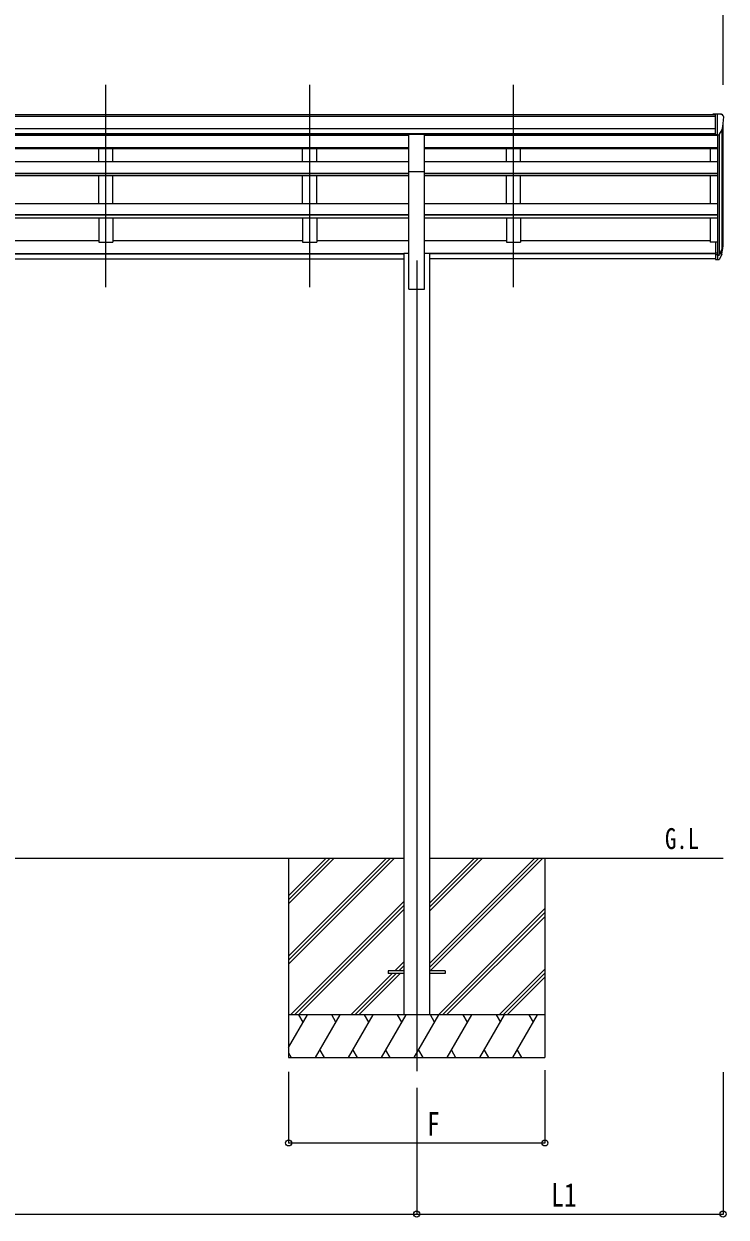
# Model space of a CAD drawing. Units: millimetres, scale not verified. Extents: x -10512 to 10512, y -7425 to 7425.
# Drawn here: x 568 to 3034, y -4167 to 25 of the extents above; entities that cross this region are included whole.
import ezdxf
from ezdxf.enums import TextEntityAlignment as Align

# ---------------------------------------------------------------- set-up
doc = ezdxf.new("R2010")
doc.units = ezdxf.units.MM
doc.header["$LTSCALE"] = 30
for name, color, linetype in [('0-3_USER1', 3, 'Continuous'), ('0-4_YKK_12', 2, 'Continuous'), ('0-5_YKK_13', 4, 'Continuous'), ('0-6_YKK_A1', 4, 'Continuous'), ('0-7_YKK_D', 6, 'Continuous')]:
    doc.layers.add(name, color=color, linetype=linetype)
doc.styles.add('ＭＳ ゴシック', font='')
doc.styles.get('ＭＳ ゴシック').set_extended_font_data('MS Gothic')

msp = doc.modelspace()

# ---------------------------------------------------------------- linework, layer by layer
at = {"layer": '0-4_YKK_12'}
for p, q in [((855.73, -900.57), (855.73, -189.34)), ((1571.73, -900.57), (1571.73, -189.34)), ((2287.73, -900.57), (2287.73, -189.34)), ((1947.73, -806.77), (1947.73, -3654.2))]:
    msp.add_line(p, q, dxfattribs=at)
at = {"layer": '0-5_YKK_13'}
for p, q in [((2997.23, -292.19), (2987.23, -292.28)), ((2987.23, -293.79), (2987.23, -292.28)), ((2997.23, -364.17), (2997.23, -292.19)), ((3015.73, -292.19), (2997.23, -292.19)), ((3003.73, -365.17), (3003.73, -292.19)), ((3015.73, -292.19), (3018.06, -292.33)), ((3018.82, -292.76), (3022.89, -298.57)), ((3025.73, -301.56), (3025.73, -302.19)), ((1920.23, -362.22), (1975.23, -362.22)), ((1920.23, -494.13), (1920.23, -362.22)), ((1975.23, -494.13), (1975.23, -362.22)), ((2997.23, -364.17), (3003.73, -364.17)), ((3003.73, -365.17), (3008.94, -364.86)), ((3011.36, -363.36), (3020.63, -347.3)), ((1920.23, -494.13), (1975.23, -494.13)), ((2997.23, -741.48), (2997.23, -802.54)), ((2997.23, -741.48), (3003.73, -741.48)), ((3003.73, -741.48), (3003.73, -803.36)), ((2997.23, -779.79), (3003.73, -779.79)), ((2997.23, -785.19), (3003.73, -785.19)), ((3003.73, -786.19), (3008.87, -786.19)), ((3003.73, -788.19), (3008.58, -788.19)), ((3010.16, -785.44), (3019.92, -767.02)), ((3021.34, -767.52), (3011.18, -786.69)), ((3018.75, -784.37), (3011.18, -801.86)), ((2997.23, -802.54), (3003.73, -802.54)), ((3003.73, -803.36), (3008.58, -803.36)), ((1847.73, -3302.27), (1847.73, -3311.27)), ((1902.53, -3302.27), (1847.73, -3302.27)), ((1902.53, -3311.27), (1847.73, -3311.27)), ((2047.73, -3302.27), (1992.93, -3302.27)), ((2047.73, -3311.27), (1992.93, -3311.27)), ((2047.73, -3302.27), (2047.73, -3311.27))]:
    msp.add_line(p, q, dxfattribs=at)
for centre, radius, start, end in [((3018, -293.33), 1, 35, 86.5), ((2823.73, -302.19), 202, 347.09739, 0), ((3022.73, -301.56), 3, 0, 87), ((3008.76, -361.86), 3, 273.5, 330), ((2935.78, -741.07), 88.05, 342.78929, 2.77608), ((2935.07, -745.35), 89.07, 345.58812, 5.50424), ((3008.58, -785.19), 3, 270, 330), ((3008.87, -784.69), 1.5, 270, 330), ((2890.51, -748.29), 133.22, 344.28698, 356.72013), ((3008.58, -800.36), 3, 270, 330)]:
    msp.add_arc(centre, radius, start, end, dxfattribs=at)
at = {"layer": '0-6_YKK_A1'}
for p, q in [((-2001.77, -293.79), (2997.23, -293.79)), ((-2001.77, -299.14), (2997.23, -299.14)), ((3023.73, -745.91), (3023.73, -330.55)), ((-2001.77, -342.67), (2997.23, -342.67)), ((-2001.77, -360.34), (2997.23, -360.34)), ((-924.77, -362.72), (1920.23, -362.72)), ((-924.77, -365.86), (1920.23, -365.86)), ((830.73, -365.86), (830.73, -362.72)), ((880.73, -365.86), (880.73, -362.72)), ((1546.73, -365.86), (1546.73, -362.72)), ((1596.73, -365.86), (1596.73, -362.72)), ((1975.23, -362.83), (2997.23, -362.83)), ((1975.23, -365.86), (3003.73, -365.86)), ((2262.73, -365.86), (2262.73, -362.83)), ((2312.73, -365.86), (2312.73, -362.83)), ((2978.73, -362.72), (2978.73, -365.86)), ((3003.73, -365.17), (3003.73, -741.48)), ((3009.73, -364.7), (3009.73, -785.91)), ((3019.45, -349.34), (3019.45, -767.91)), ((-924.77, -409.34), (1920.23, -409.34)), ((-924.77, -413.42), (1920.23, -413.42)), ((830.73, -458.57), (830.73, -413.42)), ((880.73, -458.57), (880.73, -413.42)), ((1546.73, -458.57), (1546.73, -413.42)), ((1596.73, -458.57), (1596.73, -413.42)), ((1975.23, -409.34), (3003.73, -409.34)), ((1975.23, -413.42), (3003.73, -413.42)), ((2262.73, -458.57), (2262.73, -413.42)), ((2312.73, -458.57), (2312.73, -413.42)), ((2978.73, -413.45), (2978.73, -458.44)), ((-924.77, -458.57), (1920.23, -458.57)), ((1975.23, -458.57), (3003.73, -458.57)), ((-924.77, -499.31), (1920.23, -499.31)), ((-924.77, -500.8), (1920.23, -500.8)), ((1920.23, -906.77), (1920.23, -494.13)), ((1975.23, -906.77), (1975.23, -494.13)), ((1975.23, -499.31), (3003.73, -499.31)), ((1975.23, -500.8), (3003.73, -500.8)), ((-924.77, -507.59), (1920.23, -507.59)), ((830.73, -605.88), (830.73, -507.59)), ((880.73, -605.88), (880.73, -507.59)), ((1546.73, -605.88), (1546.73, -507.59)), ((1596.73, -605.88), (1596.73, -507.59)), ((1975.23, -507.59), (3003.73, -507.59)), ((2262.73, -605.88), (2262.73, -507.59)), ((2312.73, -605.88), (2312.73, -507.59)), ((2978.73, -507.62), (2978.73, -605.88)), ((-924.87, -605.88), (1920.23, -605.88)), ((1975.23, -605.88), (3003.73, -605.88)), ((-924.93, -645.09), (1920.23, -645.09)), ((-924.87, -656.23), (1920.23, -656.23)), ((-924.85, -646.57), (1920.23, -646.57)), ((830.73, -656.23), (830.73, -742.3)), ((880.73, -656.23), (880.73, -742.3)), ((1546.73, -656.23), (1546.73, -742.3)), ((1596.73, -656.23), (1596.73, -742.3)), ((1975.23, -645.09), (3003.73, -645.09)), ((1975.23, -646.57), (3003.73, -646.57)), ((1975.23, -656.23), (3003.73, -656.23)), ((2262.73, -656.23), (2262.73, -742.3)), ((2312.73, -656.23), (2312.73, -742.3)), ((2978.73, -656.14), (2978.73, -742.3)), ((830.73, -737.5), (164.73, -737.5)), ((830.73, -742.3), (880.73, -742.3)), ((1546.73, -737.5), (880.73, -737.5)), ((1546.73, -742.3), (1596.73, -742.3)), ((1920.23, -737.5), (1596.73, -737.5)), ((2262.73, -737.5), (1975.23, -737.5)), ((2262.73, -742.3), (2312.73, -742.3)), ((2978.73, -737.5), (2312.73, -737.5)), ((2997.23, -742.3), (2978.73, -742.3)), ((-907.07, -781.81), (1902.4, -781.81)), ((-907.07, -783.19), (1902.53, -783.19)), ((1902.53, -780.39), (1920.23, -780.39)), ((1902.53, -780.39), (1902.53, -3456.77)), ((1975.23, -780.39), (1992.93, -780.39)), ((1992.93, -780.39), (1992.93, -3456.77)), ((2997.23, -783.19), (1992.93, -783.19)), ((2997.23, -781.81), (1993.06, -781.81)), ((-907.07, -800.37), (1902.53, -800.37)), ((2997.23, -800.37), (1992.93, -800.37)), ((1920.23, -906.77), (1975.23, -906.77)), ((-907.07, -2906.77), (1902.53, -2906.77)), ((1497.73, -2906.77), (1497.73, -3606.77)), ((1497.73, -3250.95), (1841.91, -2906.77)), ((1497.73, -3265.09), (1856.05, -2906.77)), ((1497.73, -3279.23), (1870.2, -2906.77)), ((1497.73, -3067.1), (1658.06, -2906.77)), ((1497.73, -3052.96), (1643.92, -2906.77)), ((1497.73, -3038.82), (1629.78, -2906.77)), ((1992.93, -2906.77), (3023.73, -2906.77)), ((1992.93, -3276.25), (2362.41, -2906.77)), ((1992.93, -3290.39), (2376.55, -2906.77)), ((1992.93, -3092.4), (2178.56, -2906.77)), ((1992.93, -3078.26), (2164.42, -2906.77)), ((1992.93, -3064.12), (2150.28, -2906.77)), ((1995.19, -3302.27), (2390.7, -2906.77)), ((2397.73, -2906.77), (2397.73, -3606.77)), ((1504.04, -3456.77), (1902.53, -3058.28)), ((1518.18, -3456.77), (1902.53, -3072.43)), ((1532.33, -3456.77), (1902.53, -3086.57)), ((2024.54, -3456.77), (2397.73, -3083.58)), ((2038.68, -3456.77), (2397.73, -3097.73)), ((2052.83, -3456.77), (2397.73, -3111.87)), ((1716.17, -3456.77), (1861.67, -3311.27)), ((1730.32, -3456.77), (1875.82, -3311.27)), ((1744.46, -3456.77), (1889.96, -3311.27)), ((1870.67, -3302.27), (1902.53, -3270.41)), ((1884.82, -3302.27), (1902.53, -3284.56)), ((1898.96, -3302.27), (1902.53, -3298.7)), ((2236.67, -3456.77), (2397.73, -3295.71)), ((2250.82, -3456.77), (2397.73, -3309.86)), ((2264.96, -3456.77), (2397.73, -3324)), ((2397.73, -3456.77), (1497.73, -3456.77)), ((1497.73, -3570.88), (1563.61, -3456.77)), ((1548.61, -3482.76), (1533.61, -3456.77)), ((1592.48, -3606.77), (1679.08, -3456.77)), ((1664.08, -3482.75), (1649.08, -3456.77)), ((1707.95, -3606.77), (1794.55, -3456.77)), ((1779.55, -3482.76), (1764.55, -3456.77)), ((1823.42, -3606.77), (1910.02, -3456.77)), ((1895.02, -3482.75), (1880.02, -3456.77)), ((1938.89, -3606.77), (2025.49, -3456.77)), ((2010.49, -3482.75), (1995.49, -3456.77)), ((2054.36, -3606.77), (2140.96, -3456.77)), ((2125.96, -3482.75), (2110.96, -3456.77)), ((2169.83, -3606.77), (2256.43, -3456.77)), ((2226.43, -3456.77), (2241.43, -3482.75)), ((2285.3, -3606.77), (2371.9, -3456.77)), ((2341.9, -3456.77), (2356.9, -3482.75)), ((1497.73, -3590.71), (1507, -3606.77)), ((1607.48, -3580.79), (1622.48, -3606.77)), ((1722.95, -3580.79), (1737.95, -3606.77)), ((1838.42, -3580.79), (1853.42, -3606.77)), ((1953.89, -3580.79), (1968.89, -3606.77)), ((2069.36, -3580.79), (2084.36, -3606.77)), ((2184.83, -3580.79), (2199.83, -3606.77)), ((2300.3, -3580.79), (2315.3, -3606.77)), ((1497.73, -3606.77), (2397.73, -3606.77))]:
    msp.add_line(p, q, dxfattribs=at)
at = {"layer": '0-7_YKK_D'}
for p, q in [((3023.73, -189.34), (3023.73, 257.21)), ((1497.73, -3656.79), (1497.73, -3907.77)), ((2397.73, -3651.59), (2397.73, -3907.77)), ((3023.73, -3657.79), (3023.73, -4157.77)), ((1947.73, -3712.6), (1947.73, -4157.77)), ((1947.73, -3712.6), (1947.73, -4157.77)), ((1497.73, -3906.77), (2397.73, -3906.77)), ((-952.27, -4156.77), (1947.73, -4156.77)), ((1947.73, -4156.77), (3023.73, -4156.77))]:
    msp.add_line(p, q, dxfattribs=at)
for centre in [(1497.73, -3906.77), (2397.73, -3906.77), (1947.73, -4156.77), (1947.73, -4156.77), (3023.73, -4156.77)]:
    msp.add_circle(centre, 10.62, dxfattribs=at)

# ---------------------------------------------------------------- texts
at = {"layer": '0-3_USER1', "style": 'ＭＳ ゴシック', "width": 0.8}
msp.add_text('G.L', height=73.31, dxfattribs=at).set_placement((2819.4, -2896.17), align=Align.BOTTOM_LEFT)
at = {"layer": '0-7_YKK_D', "style": 'ＭＳ ゴシック', "width": 0.8}
for s, p in [('F', (1983.98, -3905.77)), ('L1', (2419.73, -4155.11))]:
    msp.add_text(s, height=82.48, dxfattribs=at).set_placement(p, align=Align.BOTTOM_LEFT)

doc.saveas('drawing.dxf')
